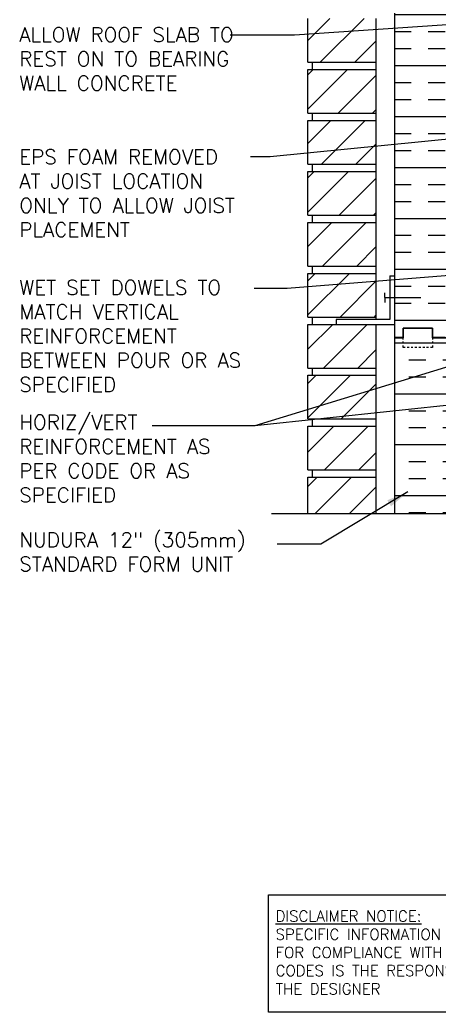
# Model space of a CAD drawing. Header units: inches. Extents: x 176.8 to 235.1, y 171.4 to 250.1.
# Drawn here: x 176.8 to 198.4, y 171.4 to 222.5 of the extents above; entities that cross this region are included whole.
import ezdxf

# ---------------------------------------------------------------- set-up
doc = ezdxf.new("R2010")
doc.units = ezdxf.units.IN
doc.header["$LTSCALE"] = 0.5
doc.header["$MEASUREMENT"] = 0
doc.linetypes.add('DASHED2', pattern=[0.375, 0.25, -0.125])
for name, color, linetype in [('HATCH', 12, 'Continuous'), ('line25', 2, 'Continuous'), ('LINE50', 5, 'Continuous'), ('LINE9', 9, 'Continuous'), ('TEXT', 4, 'Continuous')]:
    doc.layers.add(name, color=color, linetype=linetype)
doc.styles.add('DIM', font='romans.shx', dxfattribs={"width": 0.7})
doc.styles.add('ROMANS', font='romans.shx', dxfattribs={"height": 0.75})
doc.styles.get("Standard").update_dxf_attribs({"font": 'romans.shx', "height": 0.75})
doc.dimstyles.new('ext_12', dxfattribs={"dimscale": 12, "dimtxt": 0.075, "dimasz": 0.09375, "dimexe": 0.09375, "dimexo": 0.0625, "dimgap": 0.0625, "dimtad": 1, "dimdec": 1, "dimzin": 2, "dimdsep": 46, "dimlunit": 4, "dimtxsty": 'DIM', "dimcen": 0.09, "dimdle": 0.09375, "dimclrt": 4, "dimadec": 0, "dimazin": 0, "dimtfac": 1, "dimtdec": 1, "dimtmove": 2, "dimatfit": 3, "dimfxl": 1, "dimfrac": 2, "dimtolj": 1, "dimtzin": 0, "dimarcsym": 0})

msp = doc.modelspace()

# ---------------------------------------------------------------- hatches: boundary and pattern name
at = {"layer": 'HATCH'}
h = msp.add_hatch(dxfattribs=at)
h.set_pattern_fill('ANSI31', color=256, scale=10, style=0)
h.set_pattern_definition([(45, (193.7666, 235.9547), (-0.883883, 0.883883), [])])
h.paths.add_polyline_path([(195.136, 236.326), (191.636, 236.326), (191.636, 235.637), (195.136, 235.637)])
h.paths.add_polyline_path([(195.136, 238.951), (191.636, 238.951), (191.636, 236.701), (195.136, 236.701)])
h.paths.add_polyline_path([(195.136, 241.576), (191.636, 241.576), (191.636, 239.326), (195.136, 239.326)])
h.paths.add_polyline_path([(195.136, 244.201), (191.636, 244.201), (191.636, 241.951), (195.136, 241.951)])
h.paths.add_polyline_path([(195.136, 246.826), (191.636, 246.826), (191.636, 244.576), (195.136, 244.576)])
h.paths.add_polyline_path([(195.136, 198.951), (191.636, 198.951), (191.636, 197.078), (195.136, 197.078)])
h.paths.add_polyline_path([(195.136, 201.576), (191.636, 201.576), (191.636, 199.326), (195.136, 199.326)])
h.paths.add_polyline_path([(195.137, 204.201), (191.636, 204.201), (191.636, 201.951), (195.137, 201.951)])
h.paths.add_polyline_path([(195.137, 206.826), (193.098, 206.826), (191.636, 206.826), (191.636, 204.576), (195.137, 204.576)])
h.paths.add_polyline_path([(195.138, 209.451), (191.636, 209.451), (191.636, 207.201), (195.138, 207.201)])
h.paths.add_polyline_path([(195.138, 212.076), (191.636, 212.076), (191.636, 209.826), (195.138, 209.826)])
h.paths.add_polyline_path([(195.139, 214.701), (191.636, 214.701), (191.636, 212.451), (195.138, 212.451)])
h.paths.add_polyline_path([(195.139, 217.326), (191.636, 217.326), (191.636, 215.076), (195.139, 215.076)])
h.paths.add_polyline_path([(195.14, 219.951), (191.636, 219.951), (191.636, 217.701), (195.139, 217.701)])
h.paths.add_polyline_path([(195.14, 222.576), (191.636, 222.576), (191.636, 220.326), (195.14, 220.326)])
h.paths.add_polyline_path([(195.139, 225.201), (191.636, 225.201), (191.636, 222.951), (195.14, 222.951)])
h.paths.add_polyline_path([(195.138, 227.826), (191.636, 227.826), (191.636, 225.576), (195.139, 225.576)])
h.paths.add_polyline_path([(195.138, 230.451), (191.636, 230.451), (191.636, 228.201), (195.138, 228.201)])
h.paths.add_polyline_path([(195.137, 233.137), (191.636, 233.137), (191.636, 230.826), (195.137, 230.826)])
h = msp.add_hatch(dxfattribs=at)
h.set_pattern_fill('INSUL', color=256, scale=7, style=0)
h.set_pattern_definition([(0, (211.8182, 212.284), (0, 2.625), []), (0, (211.8182, 213.159), (0, 2.625), [0.875, -0.875]), (0, (211.8182, 214.034), (0, 2.625), [0.875, -0.875])])
h.paths.add_polyline_path([(213.358, 216.887), (210.733, 216.887), (210.733, 206.887), (213.358, 206.887)])
h.paths.add_polyline_path([(196.108, 206.137), (196.546, 206.137), (196.546, 206.637), (198.046, 206.637), (198.046, 206.137), (198.733, 206.137), (198.733, 224.137), (198.046, 224.137), (198.046, 224.637), (196.546, 224.637), (196.546, 224.137), (196.108, 224.137)])
h = msp.add_hatch(dxfattribs=at)
h.set_pattern_fill('INSUL', color=256, scale=7, style=0)
h.set_pattern_definition([(0, (-2727.4283, -208.8722), (0, 2.625), []), (0, (-2727.4283, -207.9972), (0, 2.625), [0.875, -0.875]), (0, (-2727.4283, -207.1222), (0, 2.625), [0.875, -0.875])])
h.paths.add_polyline_path([(196.108, 197.078), (198.733, 197.078), (198.733, 206.137), (198.046, 206.137), (198.046, 206.637), (196.546, 206.637), (196.546, 206.137), (196.108, 206.137)])

# ---------------------------------------------------------------- linework, layer by layer
at = {"layer": 'line25'}
for p, q in [((191.636, 220.326), (191.636, 222.576)), ((195.14, 222.581), (195.137, 207.076)), ((191.636, 220.326), (195.14, 220.326)), ((191.886, 219.951), (191.886, 220.326)), ((191.886, 219.951), (191.886, 220.326)), ((191.636, 217.701), (191.636, 219.951)), ((191.636, 219.951), (195.14, 219.951)), ((191.636, 217.701), (195.139, 217.701)), ((191.636, 215.076), (191.636, 217.326)), ((191.636, 217.326), (195.139, 217.326)), ((191.886, 217.326), (191.886, 217.701)), ((191.886, 217.326), (191.886, 217.701)), ((191.636, 215.076), (195.139, 215.076)), ((191.636, 212.451), (191.636, 214.701)), ((191.636, 214.701), (195.139, 214.701)), ((191.886, 214.701), (191.886, 215.076)), ((191.886, 214.701), (191.886, 215.076)), ((191.636, 212.451), (195.138, 212.451)), ((191.886, 212.076), (191.886, 212.451)), ((191.886, 212.076), (191.886, 212.451)), ((191.636, 209.826), (191.636, 212.076)), ((191.636, 212.076), (195.138, 212.076)), ((191.636, 209.826), (195.138, 209.826)), ((191.886, 209.451), (191.886, 209.826)), ((191.886, 209.451), (191.886, 209.826)), ((191.636, 207.201), (191.636, 209.451)), ((191.636, 209.451), (195.138, 209.451)), ((191.636, 207.201), (195.138, 207.201)), ((191.886, 206.826), (191.886, 207.201)), ((191.886, 206.826), (191.886, 207.201)), ((191.636, 204.576), (191.636, 206.826)), ((191.636, 206.826), (195.136, 206.826)), ((195.137, 206.826), (195.136, 197.078)), ((191.636, 204.576), (195.137, 204.576)), ((191.886, 204.201), (191.886, 204.576)), ((191.886, 204.201), (191.886, 204.576)), ((191.636, 201.951), (191.636, 204.201)), ((191.636, 204.201), (195.137, 204.201)), ((191.636, 201.951), (195.137, 201.951)), ((191.886, 201.576), (191.886, 201.951)), ((191.886, 201.576), (191.886, 201.951)), ((191.636, 199.326), (191.636, 201.576)), ((191.636, 201.576), (195.136, 201.576)), ((191.636, 199.326), (195.136, 199.326)), ((191.886, 198.951), (191.886, 199.326)), ((191.886, 198.951), (191.886, 199.326)), ((191.636, 197.078), (191.636, 198.951)), ((191.636, 198.951), (195.136, 198.951))]:
    msp.add_line(p, q, dxfattribs=at)
at = {"layer": 'LINE50'}
for p, q in [((196.108, 206.137), (196.108, 224.137)), ((196.108, 197.078), (196.108, 206.137))]:
    msp.add_line(p, q, dxfattribs=at)
for points in [[(198.733, 206.137), (198.046, 206.137), (198.046, 206.637), (196.546, 206.637), (196.546, 206.137), (196.108, 206.137)], [(196.108, 206.137), (196.546, 206.137), (196.546, 206.637), (198.046, 206.637), (198.046, 206.137), (198.733, 206.137)]]:
    msp.add_lwpolyline(points, dxfattribs=at)
at = {"layer": 'LINE9'}
for p, q in [((195.848, 209.326), (195.848, 207.076)), ((195.848, 209.326), (196.098, 209.326)), ((195.598, 208.201), (195.598, 208.451)), ((195.598, 208.201), (197.444, 208.201)), ((195.598, 208.201), (195.598, 207.951)), ((195.848, 207.076), (193.098, 207.076)), ((193.098, 207.076), (193.098, 206.826)), ((193.098, 206.826), (196.098, 206.826)), ((189.773, 197.078), (201.755, 197.078))]:
    msp.add_line(p, q, dxfattribs=at)
at = {"layer": 'LINE9', "linetype": 'DASHED2', "ltscale": 0.15}
msp.add_lwpolyline([(198.046, 206.137), (198.046, 206.137), (198.046, 205.637), (196.546, 205.637), (196.546, 206.137), (196.546, 206.137)], dxfattribs=at)
msp.add_lwpolyline([(198.046, 206.137), (198.046, 206.137), (198.046, 205.637), (196.546, 205.637), (196.546, 206.137), (196.546, 206.137)], dxfattribs=at)
at = {"layer": 'TEXT'}
msp.add_lwpolyline([(189.613, 177.438), (202.596, 177.438), (202.596, 171.4), (189.613, 171.4)], close=True, dxfattribs=at)

# ---------------------------------------------------------------- texts
at = {"layer": 'TEXT', "char_height": 0.75, "attachment_point": 1, "style": 'ROMANS'}
for s, insert, width in [('\\A1;{\\C4;ALLOW ROOF SLAB TO REST ON TO BEARING WALL CONCRETE}', (176.797, 222.122), 12.44051), ('\\A1;{\\C4;EPS FOAM REMOVED AT JOIST LOCATION ONLY TO ALLOW JOIST PLACEMENT}', (176.797, 215.826), 12.44051), ('\\A1;{\\C4;WET SET DOWELS TO MATCH VERTICAL REINFORCEMENT BETWEEN POUR OR AS SPECIFIED}', (176.797, 209.101), 12.44051), ('HORIZ/VERT REINFORCEMENT AS PER CODE OR AS SPECIFIED', (176.797, 202.16), 12.44051), ('NUDURA 12" (305mm) STANDARD FORM UNIT', (176.797, 196.104), 12.98132)]:
    msp.add_mtext(s, dxfattribs=dict(at, insert=insert, width=width))
at = {"layer": 'TEXT', "insert": (189.98, 174.472), "char_height": 0.5625, "width": 14.00235, "attachment_point": 4}
msp.add_mtext('{\\LDISCLAIMER NOTICE:}\\PSPECIFIC INFORMATION REQUIRED FOR COMPLIANCE WITH LOCAL CODES IS THE RESPONSIBILITY OF THE DESIGNER', dxfattribs=at)

# ---------------------------------------------------------------- leaders
at = {"layer": 'TEXT'}
for points in [[(207.109, 222.807), (190.945, 221.717), (187.647, 221.717)], [(210.733, 217.547), (189.708, 215.451), (188.686, 215.451)], [(201.923, 209.581), (190.582, 208.673), (188.877, 208.673)], [(204.714, 206.44), (188.904, 201.599), (183.636, 201.599)], [(205.796, 203.39), (188.904, 201.599)], [(196.787, 198.191), (192.309, 195.497), (190.064, 195.497)]]:
    msp.add_leader(points, dimstyle='ext_12', override={"dimgap": 0.0625, "dimtad": 0}, dxfattribs=at)

doc.saveas('drawing.dxf')
